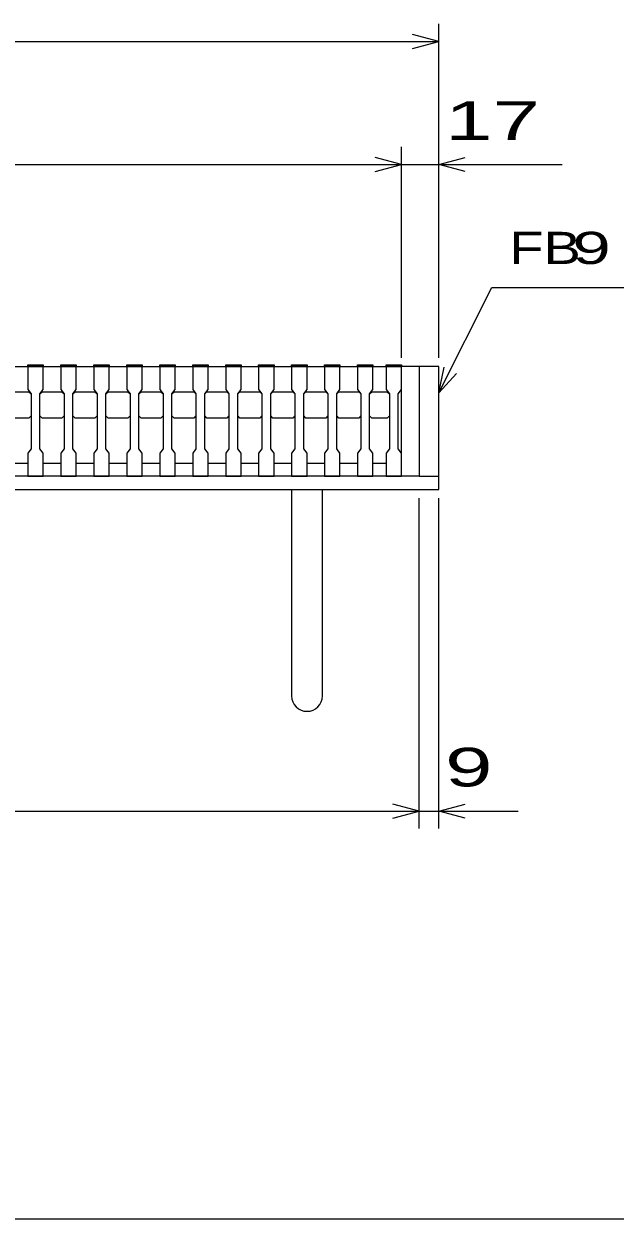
# Model space of a CAD drawing. Units: millimetres, scale not verified. Extents: x -1456 to 1389, y -1026 to 839.
# Drawn here: x -708 to -439, y -921 to -377 of the extents above; entities that cross this region are included whole.
import ezdxf
from ezdxf.enums import TextEntityAlignment as Align

# ---------------------------------------------------------------- set-up
doc = ezdxf.new("R2010")
doc.units = ezdxf.units.MM
doc.header["$LTSCALE"] = 8
for name, color, linetype, lineweight in [('0_2', 150, 'Continuous', 25), ('16', 3, 'Continuous', 25), ('19', 6, 'Continuous', 25), ('22', 4, 'Continuous', 25)]:
    doc.layers.add(name, color=color, linetype=linetype, lineweight=lineweight)
doc.styles.add('ベクトル', font='')
doc.styles.get('ベクトル').set_extended_font_data('ベクトル')

msp = doc.modelspace()

# ---------------------------------------------------------------- linework, layer by layer
at = {"layer": '0_2'}
msp.add_line((1388.8, -921.2), (-1379.2, -921.2), dxfattribs=at)
at = {"layer": '16'}
for p, q in [((-931, -533), (-536, -533)), ((-706, -533), (-706, -532.3)), ((-706, -532.3), (-699, -532.3)), ((-706, -533), (-706, -543.5)), ((-699, -533), (-706, -533)), ((-699, -532.3), (-699, -533)), ((-699, -543.5), (-699, -533)), ((-691, -533), (-691, -532.3)), ((-691, -532.3), (-684, -532.3)), ((-691, -533), (-691, -543.5)), ((-684, -533), (-691, -533)), ((-684, -532.3), (-684, -533)), ((-684, -543.5), (-684, -533)), ((-676, -533), (-676, -532.3)), ((-676, -532.3), (-669, -532.3)), ((-676, -533), (-676, -543.5)), ((-669, -533), (-676, -533)), ((-669, -532.3), (-669, -533)), ((-669, -543.5), (-669, -533)), ((-661, -533), (-661, -532.3)), ((-661, -532.3), (-654, -532.3)), ((-661, -533), (-661, -543.5)), ((-654, -533), (-661, -533)), ((-654, -532.3), (-654, -533)), ((-654, -543.5), (-654, -533)), ((-646, -533), (-646, -532.3)), ((-646, -532.3), (-639, -532.3)), ((-646, -533), (-646, -543.5)), ((-639, -533), (-646, -533)), ((-639, -532.3), (-639, -533)), ((-639, -543.5), (-639, -533)), ((-631, -533), (-631, -532.3)), ((-631, -532.3), (-624, -532.3)), ((-631, -533), (-631, -543.5)), ((-624, -533), (-631, -533)), ((-624, -532.3), (-624, -533)), ((-624, -543.5), (-624, -533)), ((-616, -533), (-616, -532.3)), ((-616, -532.3), (-609, -532.3)), ((-616, -533), (-616, -543.5)), ((-609, -533), (-616, -533)), ((-609, -532.3), (-609, -533)), ((-609, -543.5), (-609, -533)), ((-601, -533), (-601, -532.3)), ((-601, -532.3), (-594, -532.3)), ((-601, -533), (-601, -543.5)), ((-594, -533), (-601, -533)), ((-594, -532.3), (-594, -533)), ((-594, -543.5), (-594, -533)), ((-586, -533), (-586, -532.3)), ((-586, -532.3), (-579, -532.3)), ((-586, -533), (-586, -543.5)), ((-579, -533), (-586, -533)), ((-579, -532.3), (-579, -533)), ((-579, -543.5), (-579, -533)), ((-571, -533), (-571, -532.3)), ((-571, -532.3), (-564, -532.3)), ((-571, -533), (-571, -543.5)), ((-564, -533), (-571, -533)), ((-564, -532.3), (-564, -533)), ((-564, -543.5), (-564, -533)), ((-556, -533), (-556, -532.3)), ((-556, -532.3), (-549, -532.3)), ((-556, -533), (-556, -543.5)), ((-549, -533), (-556, -533)), ((-549, -532.3), (-549, -533)), ((-549, -543.5), (-549, -533)), ((-543, -533), (-543, -532.3)), ((-543, -532.3), (-536, -532.3)), ((-543, -533), (-543, -543.5)), ((-536, -533), (-543, -533)), ((-536, -532.3), (-536, -533)), ((-536, -543.5), (-536, -533)), ((-536, -577), (-536, -533)), ((-706, -543.5), (-704.5, -545.5)), ((-700.5, -545.5), (-699, -543.5)), ((-691, -543.5), (-689.5, -545.5)), ((-685.5, -545.5), (-684, -543.5)), ((-676, -543.5), (-674.5, -545.5)), ((-670.5, -545.5), (-669, -543.5)), ((-661, -543.5), (-659.5, -545.5)), ((-655.5, -545.5), (-654, -543.5)), ((-646, -543.5), (-644.5, -545.5)), ((-640.5, -545.5), (-639, -543.5)), ((-631, -543.5), (-629.5, -545.5)), ((-625.5, -545.5), (-624, -543.5)), ((-616, -543.5), (-614.5, -545.5)), ((-610.5, -545.5), (-609, -543.5)), ((-601, -543.5), (-599.5, -545.5)), ((-595.5, -545.5), (-594, -543.5)), ((-586, -543.5), (-584.5, -545.5)), ((-580.5, -545.5), (-579, -543.5)), ((-571, -543.5), (-569.5, -545.5)), ((-565.5, -545.5), (-564, -543.5)), ((-556, -543.5), (-554.5, -545.5)), ((-550.5, -545.5), (-549, -543.5)), ((-543, -543.5), (-541.5, -545.5)), ((-537.5, -545.5), (-536, -543.5)), ((-714.5, -544.5), (-705.5, -544.5)), ((-705.5, -544.5), (-704.5, -545.5)), ((-704.5, -545.5), (-704.5, -570.5)), ((-700.5, -545.5), (-699.5, -544.5)), ((-700.5, -570.5), (-700.5, -545.5)), ((-699.5, -544.5), (-690.5, -544.5)), ((-690.5, -544.5), (-689.5, -545.5)), ((-689.5, -545.5), (-689.5, -570.5)), ((-685.5, -545.5), (-684.5, -544.5)), ((-685.5, -570.5), (-685.5, -545.5)), ((-684.5, -544.5), (-675.5, -544.5)), ((-675.5, -544.5), (-674.5, -545.5)), ((-674.5, -545.5), (-674.5, -570.5)), ((-670.5, -545.5), (-669.5, -544.5)), ((-670.5, -570.5), (-670.5, -545.5)), ((-669.5, -544.5), (-660.5, -544.5)), ((-660.5, -544.5), (-659.5, -545.5)), ((-659.5, -545.5), (-659.5, -570.5)), ((-655.5, -545.5), (-654.5, -544.5)), ((-655.5, -570.5), (-655.5, -545.5)), ((-654.5, -544.5), (-645.5, -544.5)), ((-645.5, -544.5), (-644.5, -545.5)), ((-644.5, -545.5), (-644.5, -570.5)), ((-640.5, -545.5), (-639.5, -544.5)), ((-640.5, -570.5), (-640.5, -545.5)), ((-639.5, -544.5), (-630.5, -544.5)), ((-630.5, -544.5), (-629.5, -545.5)), ((-629.5, -545.5), (-629.5, -570.5)), ((-625.5, -545.5), (-624.5, -544.5)), ((-625.5, -570.5), (-625.5, -545.5)), ((-624.5, -544.5), (-615.5, -544.5)), ((-615.5, -544.5), (-614.5, -545.5)), ((-614.5, -545.5), (-614.5, -570.5)), ((-610.5, -545.5), (-609.5, -544.5)), ((-610.5, -570.5), (-610.5, -545.5)), ((-609.5, -544.5), (-600.5, -544.5)), ((-600.5, -544.5), (-599.5, -545.5)), ((-599.5, -545.5), (-599.5, -570.5)), ((-595.5, -545.5), (-594.5, -544.5)), ((-595.5, -570.5), (-595.5, -545.5)), ((-594.5, -544.5), (-585.5, -544.5)), ((-585.5, -544.5), (-584.5, -545.5)), ((-584.5, -545.5), (-584.5, -570.5)), ((-580.5, -545.5), (-579.5, -544.5)), ((-580.5, -570.5), (-580.5, -545.5)), ((-579.5, -544.5), (-570.5, -544.5)), ((-570.5, -544.5), (-569.5, -545.5)), ((-569.5, -545.5), (-569.5, -570.5)), ((-565.5, -545.5), (-564.5, -544.5)), ((-565.5, -570.5), (-565.5, -545.5)), ((-564.5, -544.5), (-555.5, -544.5)), ((-555.5, -544.5), (-554.5, -545.5)), ((-554.5, -545.5), (-554.5, -570.5)), ((-550.5, -545.5), (-549.5, -544.5)), ((-550.5, -570.5), (-550.5, -545.5)), ((-549.5, -544.5), (-542.5, -544.5)), ((-542.5, -544.5), (-541.5, -545.5)), ((-541.5, -545.5), (-541.5, -570.5)), ((-537.5, -570.5), (-537.5, -545.5)), ((-705.5, -556.5), (-714.5, -556.5)), ((-704.5, -555.5), (-705.5, -556.5)), ((-699.5, -556.5), (-700.5, -555.5)), ((-690.5, -556.5), (-699.5, -556.5)), ((-689.5, -555.5), (-690.5, -556.5)), ((-684.5, -556.5), (-685.5, -555.5)), ((-675.5, -556.5), (-684.5, -556.5)), ((-674.5, -555.5), (-675.5, -556.5)), ((-669.5, -556.5), (-670.5, -555.5)), ((-660.5, -556.5), (-669.5, -556.5)), ((-659.5, -555.5), (-660.5, -556.5)), ((-654.5, -556.5), (-655.5, -555.5)), ((-645.5, -556.5), (-654.5, -556.5)), ((-644.5, -555.5), (-645.5, -556.5)), ((-639.5, -556.5), (-640.5, -555.5)), ((-630.5, -556.5), (-639.5, -556.5)), ((-629.5, -555.5), (-630.5, -556.5)), ((-624.5, -556.5), (-625.5, -555.5)), ((-615.5, -556.5), (-624.5, -556.5)), ((-614.5, -555.5), (-615.5, -556.5)), ((-609.5, -556.5), (-610.5, -555.5)), ((-600.5, -556.5), (-609.5, -556.5)), ((-599.5, -555.5), (-600.5, -556.5)), ((-594.5, -556.5), (-595.5, -555.5)), ((-585.5, -556.5), (-594.5, -556.5)), ((-584.5, -555.5), (-585.5, -556.5)), ((-579.5, -556.5), (-580.5, -555.5)), ((-570.5, -556.5), (-579.5, -556.5)), ((-569.5, -555.5), (-570.5, -556.5)), ((-564.5, -556.5), (-565.5, -555.5)), ((-555.5, -556.5), (-564.5, -556.5)), ((-554.5, -555.5), (-555.5, -556.5)), ((-549.5, -556.5), (-550.5, -555.5)), ((-542.5, -556.5), (-549.5, -556.5)), ((-541.5, -555.5), (-542.5, -556.5)), ((-704.5, -570.5), (-706, -572.5)), ((-699, -572.5), (-700.5, -570.5)), ((-689.5, -570.5), (-691, -572.5)), ((-684, -572.5), (-685.5, -570.5)), ((-674.5, -570.5), (-676, -572.5)), ((-669, -572.5), (-670.5, -570.5)), ((-659.5, -570.5), (-661, -572.5)), ((-654, -572.5), (-655.5, -570.5)), ((-644.5, -570.5), (-646, -572.5)), ((-639, -572.5), (-640.5, -570.5)), ((-629.5, -570.5), (-631, -572.5)), ((-624, -572.5), (-625.5, -570.5)), ((-614.5, -570.5), (-616, -572.5)), ((-609, -572.5), (-610.5, -570.5)), ((-599.5, -570.5), (-601, -572.5)), ((-594, -572.5), (-595.5, -570.5)), ((-584.5, -570.5), (-586, -572.5)), ((-579, -572.5), (-580.5, -570.5)), ((-569.5, -570.5), (-571, -572.5)), ((-564, -572.5), (-565.5, -570.5)), ((-554.5, -570.5), (-556, -572.5)), ((-549, -572.5), (-550.5, -570.5)), ((-541.5, -570.5), (-543, -572.5)), ((-536, -572.5), (-537.5, -570.5)), ((-706, -572.5), (-706, -583)), ((-699, -583), (-699, -572.5)), ((-691, -572.5), (-691, -583)), ((-684, -583), (-684, -572.5)), ((-676, -572.5), (-676, -583)), ((-669, -583), (-669, -572.5)), ((-661, -572.5), (-661, -583)), ((-654, -583), (-654, -572.5)), ((-646, -572.5), (-646, -583)), ((-639, -583), (-639, -572.5)), ((-631, -572.5), (-631, -583)), ((-624, -583), (-624, -572.5)), ((-616, -572.5), (-616, -583)), ((-609, -583), (-609, -572.5)), ((-601, -572.5), (-601, -583)), ((-594, -583), (-594, -572.5)), ((-586, -572.5), (-586, -583)), ((-579, -583), (-579, -572.5)), ((-571, -572.5), (-571, -583)), ((-564, -583), (-564, -572.5)), ((-556, -572.5), (-556, -583)), ((-549, -583), (-549, -572.5)), ((-543, -572.5), (-543, -583)), ((-536, -583), (-536, -572.5)), ((-714, -577), (-706, -577)), ((-699, -577), (-691, -577)), ((-684, -577), (-676, -577)), ((-669, -577), (-661, -577)), ((-654, -577), (-646, -577)), ((-639, -577), (-631, -577)), ((-624, -577), (-616, -577)), ((-609, -577), (-601, -577)), ((-594, -577), (-586, -577)), ((-579, -577), (-571, -577)), ((-564, -577), (-556, -577)), ((-549, -577), (-543, -577)), ((-706, -583), (-699, -583)), ((-691, -583), (-684, -583)), ((-676, -583), (-669, -583)), ((-661, -583), (-654, -583)), ((-646, -583), (-639, -583)), ((-631, -583), (-624, -583)), ((-616, -583), (-609, -583)), ((-601, -583), (-594, -583)), ((-586, -583), (-579, -583)), ((-571, -583), (-564, -583)), ((-556, -583), (-549, -583)), ((-543, -583), (-536, -583))]:
    msp.add_line(p, q, dxfattribs=at)
at = {"layer": '19'}
for p, q in [((-519, -533), (-536, -533)), ((-528, -533), (-528, -583)), ((-519, -589), (-519, -533)), ((-528, -583), (-939, -583)), ((-528, -583), (-519, -583)), ((-948, -589), (-519, -589)), ((-586, -589), (-586, -683)), ((-572, -683), (-572, -589))]:
    msp.add_line(p, q, dxfattribs=at)
msp.add_arc((-579, -683), 7, 180, 0, dxfattribs=at)
at = {"layer": '22'}
for p, q in [((-519, -529), (-519, -377)), ((-948, -385), (-519, -385)), ((-519, -385), (-531, -381.8)), ((-531, -388.2), (-519, -385)), ((-536, -529), (-536, -433)), ((-519, -529), (-519, -433)), ((-536, -441), (-548, -437.8)), ((-519, -441), (-507, -437.8)), ((-931, -441), (-536, -441)), ((-548, -444.2), (-536, -441)), ((-536, -441), (-519, -441)), ((-507, -444.2), (-519, -441)), ((-519, -441), (-463, -441)), ((-519, -545), (-495, -497)), ((-495, -497), (-367, -497)), ((-519, -545), (-516.6, -533.32)), ((-519, -545), (-511, -536.2)), ((-528, -743.4), (-528, -593)), ((-519, -743.4), (-519, -593)), ((-528, -735.4), (-540, -732.2)), ((-519, -735.4), (-507, -732.2)), ((-939, -735.4), (-528, -735.4)), ((-540, -738.6), (-528, -735.4)), ((-528, -735.4), (-519, -735.4)), ((-507, -738.6), (-519, -735.4)), ((-519, -735.4), (-483, -735.4))]:
    msp.add_line(p, q, dxfattribs=at)

# ---------------------------------------------------------------- texts
at = {"layer": '22', "color": 2, "style": 'ベクトル'}
for s, height, width, p in [(' 17 ', 17.6, 1.65, (-527, -421)), ('FB', 14.66, 1.3, (-487, -479)), (' 9 ', 14.66, 1.6, (-467, -479)), (' 9 ', 17.6, 1.65, (-527, -715.4))]:
    msp.add_text(s, height=height, dxfattribs=dict(at, width=width)).set_placement(p, align=Align.MIDDLE_LEFT)

doc.saveas('drawing.dxf')
